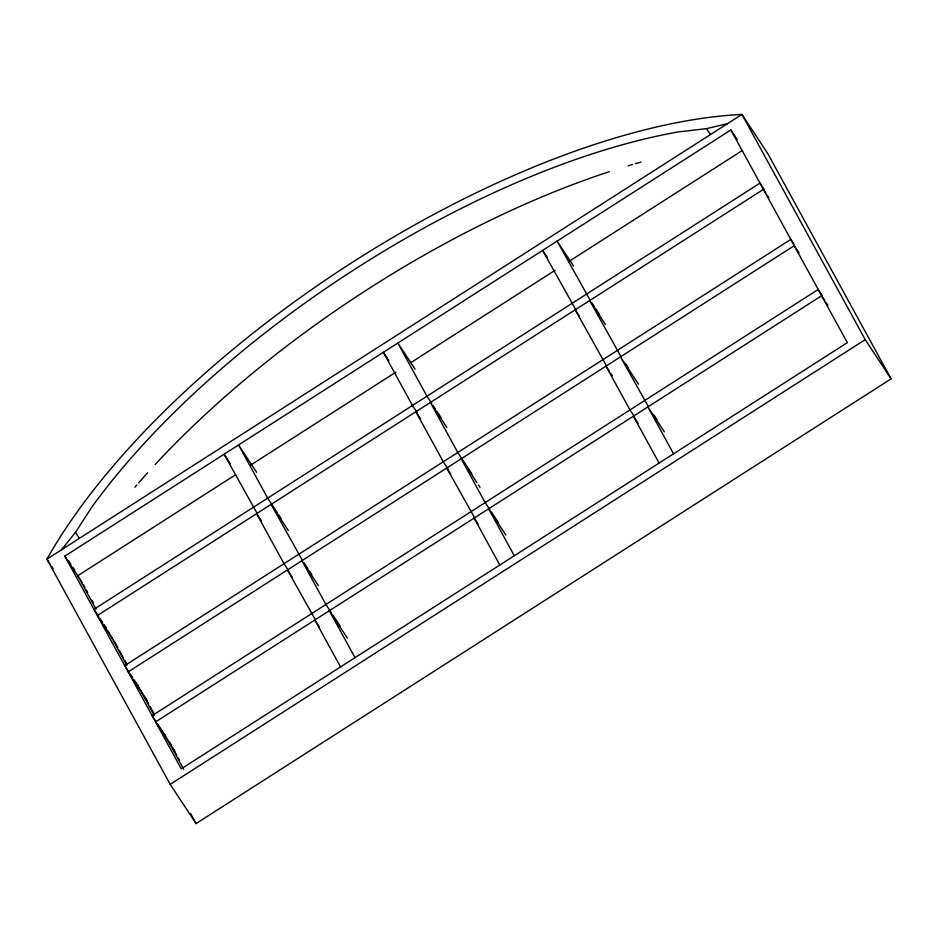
<?xml version="1.0" encoding="UTF-8"?>
<svg xmlns="http://www.w3.org/2000/svg" width="938" height="938" viewBox="0 0 938 938"><rect width="100%" height="100%" fill="white"/><g stroke="black" fill="none" stroke-linecap="round" stroke-linejoin="round"><path stroke-width="1.41" d="M61.38 549.891L75.462 532.421L91.842 507.071A498.711 206.231 -33.4 0 1 678.068 131.953L706.502 128.647L727.442 123.687M730.866 129.948L847.319 342.651L181.257 768.843L64.804 556.14L730.866 129.948L737.139 139.457M235.626 474.722L77.748 575.744L95.981 609.067M250.423 465.248L395.977 372.116M410.774 362.654L555.085 270.308M568.663 261.62L742.568 150.338M170.2 784.367L865.223 339.638L741.923 114.424L46.9 559.154L170.2 784.367L196.077 823.576L891.1 378.846L767.8 153.633L741.923 114.424A515.959 213.36 -33.4 0 0 46.9 559.154L50.042 563.902M865.223 339.638L891.1 378.846M763.907 189.066L759.979 183.121L93.917 609.325L98.619 616.454M765.76 192.947L763.403 189.382L97.341 615.574L113.029 639.341M767.331 195.315L768.89 197.695M793.947 244.173L790.804 239.424L124.742 665.617L128.658 671.561M798.942 252.814L794.228 245.686L128.166 671.878L143.854 695.644M822.122 295.411L818.206 289.479L152.144 715.671L156.06 721.615M824.772 300.477L821.629 295.728L155.567 721.92L172.029 746.871M826.331 302.857L827.902 305.237M706.502 128.647L710.429 134.58M573.575 266.075L557.113 241.125L590.143 300.242M591.714 302.622L594.071 306.187M595.63 308.567L599.558 314.5M605.338 324.325L589.65 300.559L620.968 356.546M625.681 363.674L628.026 367.239M638.508 384.193L620.475 356.862L648.369 406.6M653.856 414.913L656.999 419.661M664.339 431.867L647.877 406.916L673.566 453.828M547.335 257.528L542.633 250.399L575.662 309.505M579.086 315.766L575.17 309.821L606.487 365.808M609.137 370.885L605.995 366.125L629.973 409.918L634.674 417.047M610.697 373.254L612.268 375.634M638.098 423.308L633.396 416.179L659.086 463.091M415.088 369.185L397.841 343.05L426.954 396.223L431.656 403.352M433.227 405.72L435.572 409.285M437.143 411.665L441.059 417.609M446.84 427.423L430.378 402.472L457.779 452.526L471.884 473.913M476.879 482.542L461.203 458.776L485.169 502.569L489.882 509.697M478.45 484.923L480.022 487.291M491.442 512.078L498.5 522.771M505.852 534.965L488.604 508.83L514.282 555.742M388.848 360.626L383.361 352.313L412.474 405.486L417.176 412.614M420.599 418.876L415.897 411.747L443.299 461.789L448.001 468.918M450.639 473.983L446.723 468.05L474.616 517.776M478.04 524.037L474.124 518.093L499.802 565.016M256.59 472.295L238.557 444.964L267.67 498.137L277.085 512.394M278.656 514.774L281.001 518.339M288.353 530.533L271.094 504.398L302.423 560.385M303.982 562.753L307.91 568.698M309.481 571.078L311.826 574.642M318.392 585.652L301.919 560.701L325.896 604.482L331.384 612.807M332.955 615.176L340.013 625.869M347.353 638.075L329.32 610.744L355.01 657.667M230.349 463.735L224.076 454.226L257.118 513.344M261.327 520.789L256.613 513.661L284.015 563.703L288.728 570.832M292.152 577.093L287.438 569.964L315.344 619.69M319.553 627.135L314.84 620.006L340.529 666.93M75.462 532.421L79.39 538.365M68.439 560.584L70.784 564.148M73.141 567.713L74.712 570.081M64.804 556.14L82.052 582.287M100.19 618.822L102.547 622.386M104.106 624.767L106.463 628.331M130.23 673.941L132.586 677.506M134.157 679.874L138.074 685.819M145.413 698.013L146.985 700.393M157.631 723.984L165.475 735.873M173.6 749.251L175.172 751.631M51.602 566.282L53.173 568.663M83.459 584.843L84.866 587.411M86.261 589.967L87.668 592.535M91.877 600.226L93.284 602.782M114.33 641.229L117.836 647.63M119.232 650.198L123.441 657.878M124.848 660.446L126.947 664.292M144.487 696.324L148.696 704.004M150.103 706.572L154.313 714.264M169.743 742.45L171.15 745.007M172.545 747.574L173.952 750.142M175.359 752.698L176.754 755.266M178.161 757.822L179.568 760.39M107.905 630.84L126.853 665.441M137.37 684.658L154.207 715.413M164.725 734.63L183.672 769.23M190.473 813.34L196.077 823.576M134.826 487.256A509.733 210.792 -33.4 0 1 136.749 485.028M138.695 482.8A509.733 210.792 -33.4 0 1 147.594 472.787M155.227 464.451A509.733 210.792 -33.4 0 1 609.325 171.677M628.155 165.78A509.733 210.792 -33.4 0 1 632.493 164.49M635.378 163.658A509.733 210.792 -33.4 0 1 641.135 162.028"/></g></svg>
